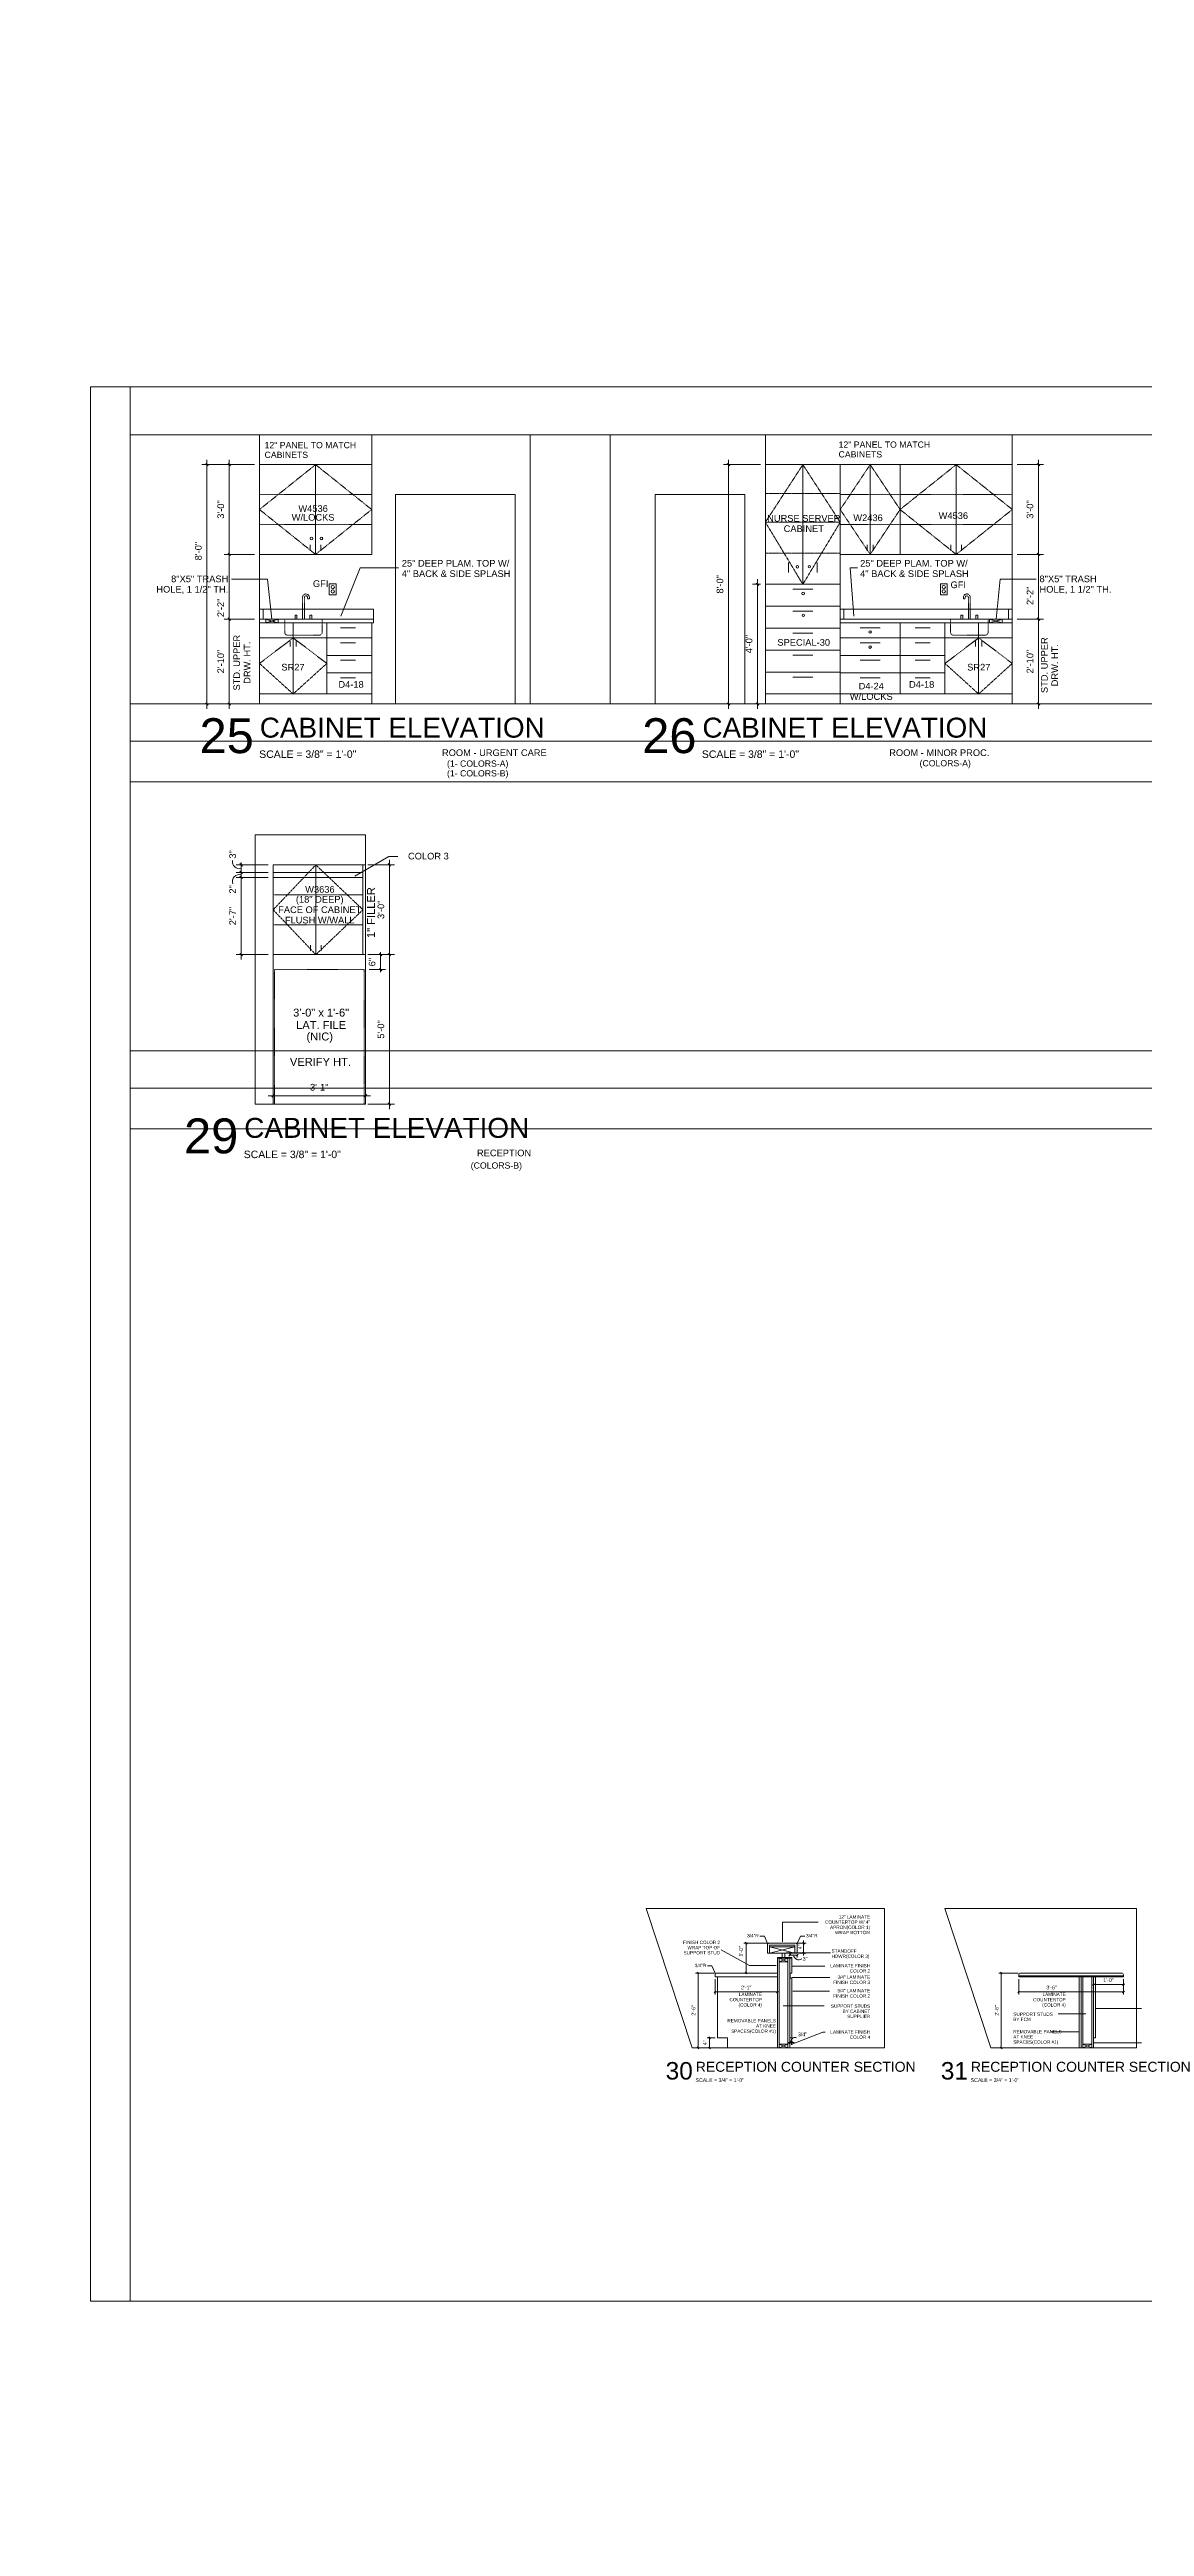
# Model space of a CAD drawing. Header units: inches. Extents: x -2804 to 58974, y -36095 to 66.
# Drawn here: x 22642 to 23081, y -22575 to -21581 of the extents above; entities that cross this region are included whole.
import ezdxf

# ---------------------------------------------------------------- set-up
doc = ezdxf.new("R2010")
doc.units = ezdxf.units.IN
doc.header["$MEASUREMENT"] = 0
doc.header["$XCLIPFRAME"] = 2
for name, pattern in [('IMPORT-DASHED2', [0.1875, 0.125, -0.0625]), ('IMPORT-HIDDEN _6_', [0.1875, 0.125, -0.0625]), ('IMPORT-HIDDEN2 _3_', [0.09375, 0.0625, -0.03125])]:
    doc.linetypes.add(name, pattern=pattern)
doc.layers.get('DEFPOINTS').update_dxf_attribs({"lineweight": 9})
for name, color, linetype, lineweight in [('002-YEL', 7, 'Continuous', 9), ('003-GRE', 7, 'Continuous', 9), ('005-BLUE', 7, 'Continuous', 9), ('006-MAG', 7, 'Continuous', 9), ('007-WHI', 7, 'Continuous', 9), ('008-GRAY', 7, 'Continuous', 9), ('15xx-Jefferson-REHAB-pr5_dwg', 45, 'Continuous', 9), ('A-DIM', 7, 'Continuous', 9), ('A-FIN', 130, 'Continuous', 15), ('A-FURN', 7, 'IMPORT-HIDDEN2 _3_', 9), ('A-TEXT', 7, 'Continuous', 9), ('A-TEXT-8', 7, 'Continuous', 9), ('G-ANNO-REFR', 1, 'Continuous', 9)]:
    doc.layers.add(name, color=color, linetype=linetype, lineweight=lineweight)
doc.styles.add('Arial', font='arial.ttf', dxfattribs={"height": 2.666667})
doc.styles.add('Arial_10', font='arial.ttf', dxfattribs={"height": 4})
doc.styles.add('Arial_18', font='arial.ttf', dxfattribs={"height": 14})
doc.styles.add('Arial_19', font='arial.ttf', dxfattribs={"height": 8})
doc.styles.add('Arial_20', font='arial.ttf', dxfattribs={"height": 3})
doc.styles.add('Arial_21', font='arial.ttf', dxfattribs={"height": 2.5})
doc.styles.add('Arial_26', font='arial.ttf', dxfattribs={"height": 7})
doc.styles.add('Arial_3', font='arial.ttf', dxfattribs={"height": 1.333333})
doc.styles.add('Arial_5', font='arial.ttf', dxfattribs={"height": 3.1875})
doc.styles.add('Arial_7', font='arial.ttf', dxfattribs={"height": 1.5})
picture_1 = doc.add_image_def('image1.jpg', size_in_pixel=(1920, 1080))

# ---------------------------------------------------------------- blocks, each defined once
blk = doc.blocks.new('15xx-Jefferson-REHAB-pr5_dwg_1SINK-D-1286416-Site Locator Map')
at = {"linetype": 'IMPORT-HIDDEN2 _3_', "lineweight": 9}
for p, q in [((-7.5, 0), (-7.5, -5.36)), ((-0.37, 0), (-0.37, 8.76)), ((0.37, 0), (0.37, 8.76)), ((7.5, -5.36), (7.5, 0)), ((-6.5, -6.36), (6.5, -6.36))]:
    blk.add_line(p, q, dxfattribs=at)
at = {"lineweight": 9, "flags": 128}
for points in [[(-2.62, 0), (-2.62, 1.58), (-3.38, 1.58), (-3.38, 0)], [(2.62, 0), (2.62, 1.58), (3.38, 1.58), (3.38, 0)]]:
    blk.add_lwpolyline(points, dxfattribs=at)
at = {"linetype": 'IMPORT-HIDDEN2 _3_', "lineweight": 9, "flags": 128}
blk.add_lwpolyline([(1.62, 8.76), (1.62, 8.14), (2.37, 8.14), (2.37, 8.76)], dxfattribs=at)
at = {"linetype": 'IMPORT-HIDDEN2 _3_', "lineweight": 9}
for centre, radius, start, end in [((1, 8.76), 1.37, 90, 180), ((1, 8.76), 1.37, 360, 90), ((1, 8.76), 0.625, 90, 180), ((1, 8.76), 0.625, 360, 90), ((-6.5, -5.36), 1, 180, 270), ((6.5, -5.36), 1, 270, 0)]:
    blk.add_arc(centre, radius, start, end, dxfattribs=at)
blk = doc.blocks.new('15xx-Jefferson-REHAB-pr5_dwg_EO-0-1286414-Site Locator Map')
at = {"layer": '008-GRAY', "flags": 128}
blk.add_lwpolyline([(1.38, -2.25), (1.38, 2.25), (-1.38, 2.25), (-1.38, -2.25)], close=True, dxfattribs=at)
at = {"layer": '008-GRAY'}
for centre in [(0, 0.88), (0, -0.88)]:
    blk.add_circle(centre, 0.66, dxfattribs=at)
blk = doc.blocks.new('15xx-Jefferson-REHAB-pr5_dwg_EO-46-1286415-Site Locator Map')
blk.add_blockref('15xx-Jefferson-REHAB-pr5_dwg_EO-0-1286414-Site Locator Map', (0, 46))
blk = doc.blocks.new('15xx-Jefferson-REHAB-pr5_dwg__ARCHTICK-1286411-Site Locator Map')
at = {"layer": 'A-DIM'}
blk.add_line((-0.5, -0.5), (0.5, 0.5), dxfattribs=at)
blk = doc.blocks.new('15xx-Jefferson-REHAB-pr5_dwg_1SINK-D-1286418-Site Locator Map')
at = {"linetype": 'IMPORT-HIDDEN2 _3_', "lineweight": 9}
for p, q in [((-7.5, 0), (-7.5, -5.36)), ((-0.37, 0), (-0.37, 8.76)), ((0.37, 0), (0.37, 8.76)), ((7.5, -5.36), (7.5, 0)), ((-6.5, -6.36), (6.5, -6.36))]:
    blk.add_line(p, q, dxfattribs=at)
at = {"lineweight": 9, "flags": 128}
for points in [[(-2.62, 0), (-2.62, 1.58), (-3.38, 1.58), (-3.38, 0)], [(2.62, 0), (2.62, 1.58), (3.38, 1.58), (3.38, 0)]]:
    blk.add_lwpolyline(points, dxfattribs=at)
at = {"linetype": 'IMPORT-HIDDEN2 _3_', "lineweight": 9, "flags": 128}
blk.add_lwpolyline([(1.62, 8.76), (1.62, 8.14), (2.37, 8.14), (2.37, 8.76)], dxfattribs=at)
at = {"linetype": 'IMPORT-HIDDEN2 _3_', "lineweight": 9}
for centre, radius, start, end in [((1, 8.76), 1.37, 90, 180), ((1, 8.76), 1.37, 360, 90), ((1, 8.76), 0.625, 90, 180), ((1, 8.76), 0.625, 360, 90), ((-6.5, -5.36), 1, 180, 270), ((6.5, -5.36), 1, 270, 0)]:
    blk.add_arc(centre, radius, start, end, dxfattribs=at)
blk = doc.blocks.new('15xx-Jefferson-REHAB-pr5_dwg_FCM-TIC-1286384-Site Locator Map')
at = {"layer": 'A-DIM'}
for p, q in [((0.5, 0), (-1.4, 0)), ((-0.7, -0.7), (0.7, 0.7))]:
    blk.add_line(p, q, dxfattribs=at)
blk = doc.blocks.new('15xx-Jefferson-REHAB-pr5_dwg-1211969-Site Locator Map')
at = {"lineweight": 9}
for p, q in [((12520.31, 11211.28), (12520.31, 11175.28)), ((12283.77, 11179.09), (12283.77, 11176.77)), ((12288.03, 11179.09), (12288.03, 11176.77)), ((12507.09, 11179.09), (12507.09, 11176.77)), ((12509.53, 11179.09), (12509.53, 11176.77)), ((12540.68, 11179.09), (12540.68, 11176.77)), ((12544.94, 11179.09), (12544.94, 11176.77)), ((12496.31, 11163.28), (12466.31, 11163.28)), ((12485.31, 11161.28), (12477.31, 11161.28)), ((12496.31, 11154.48), (12466.31, 11154.48)), ((12485.31, 11152.48), (12477.31, 11152.48)), ((12272.9, 11147.78), (12270.4, 11147.78)), ((12275.68, 11140.65), (12275.68, 11138.33)), ((12278.12, 11140.65), (12278.12, 11138.33)), ((12284.9, 11147.78), (12280.9, 11147.78)), ((12295.87, 11145.78), (12301.87, 11145.78)), ((12295.87, 11139.78), (12301.87, 11139.78)), ((12496.31, 11145.68), (12466.31, 11145.68)), ((12485.31, 11143.68), (12477.31, 11143.68)), ((12512.31, 11145.78), (12504.31, 11145.78)), ((12512.31, 11139.78), (12504.31, 11139.78)), ((12520.31, 11147.78), (12520.31, 11119.28)), ((12532.31, 11145.78), (12526.31, 11145.78)), ((12532.31, 11139.78), (12526.31, 11139.78)), ((12550.59, 11140.65), (12550.59, 11138.33)), ((12553.03, 11140.65), (12553.03, 11138.33)), ((12290.4, 11134.78), (12308.4, 11134.78)), ((12295.87, 11132.78), (12301.87, 11132.78)), ((12496.31, 11136.88), (12466.31, 11136.88)), ((12485.31, 11134.88), (12477.31, 11134.88)), ((12512.31, 11132.78), (12504.31, 11132.78)), ((12532.31, 11132.78), (12526.31, 11132.78)), ((12290.4, 11127.78), (12308.4, 11127.78)), ((12295.87, 11125.78), (12301.87, 11125.78)), ((12496.31, 11128.08), (12466.31, 11128.08)), ((12485.31, 11126.08), (12477.31, 11126.08)), ((12512.31, 11125.78), (12504.31, 11125.78)), ((12532.31, 11125.78), (12526.31, 11125.78)), ((12304.9, 11014.71), (12304.9, 11050.71)), ((12304.9, 11047.71), (12268.89, 11047.71)), ((12304.9, 11045.71), (12268.89, 11045.71)), ((12305.9, 11014.71), (12268.89, 11014.71)), ((12283.86, 11018.53), (12283.86, 11016.21)), ((12288.12, 11018.53), (12288.12, 11016.21)), ((12567.9, 10605.02), (12609.9, 10605.02)), ((12597.9, 10580.14), (12597.9, 10604.64))]:
    blk.add_line(p, q, dxfattribs=at)
at = {"linetype": 'IMPORT-HIDDEN2 _3_', "lineweight": 9}
for p, q in [((12308.4, 11199.28), (12263.4, 11199.28)), ((12565.31, 11199.28), (12496.31, 11199.28)), ((12308.4, 11187.28), (12263.4, 11187.28)), ((12565.31, 11187.28), (12496.31, 11187.28)), ((12268.89, 11038.71), (12304.9, 11038.71)), ((12268.89, 11026.71), (12304.9, 11026.71))]:
    blk.add_line(p, q, dxfattribs=at)
at = {"lineweight": 9, "flags": 128}
for points in [[(12308.4, 11223.28), (12308.4, 11175.28), (12285.9, 11175.28), (12285.9, 11211.28), (12308.4, 11211.28)], [(12263.4, 11175.28), (12285.9, 11175.28), (12285.9, 11211.28), (12263.4, 11211.28)], [(12496.31, 11211.28), (12496.31, 11175.28), (12508.31, 11175.28), (12508.31, 11211.28), (12496.31, 11211.28), (12496.31, 11175.28)], [(12565.31, 11175.28), (12542.81, 11175.28), (12542.81, 11211.28), (12565.31, 11211.28)], [(12263.4, 11147.78), (12276.9, 11147.78), (12290.4, 11147.78), (12290.4, 11119.28), (12290.4, 11147.78), (12308.4, 11147.78), (12308.4, 11119.28)], [(12308.4, 11141.78), (12290.4, 11141.78), (12276.9, 11141.78), (12263.4, 11141.78)], [(12496.31, 11119.28), (12496.31, 11147.78), (12496.31, 11119.28), (12565.31, 11119.28)], [(12565.31, 11141.78), (12551.81, 11141.78), (12538.31, 11141.78), (12520.31, 11141.78), (12496.31, 11141.78)], [(12538.31, 11119.28), (12538.31, 11147.78), (12538.31, 11119.28)], [(12538.31, 11134.78), (12520.31, 11134.78), (12496.31, 11134.78)], [(12538.31, 11127.78), (12520.31, 11127.78), (12496.31, 11127.78)], [(12263.4, 11119.28), (12276.9, 11119.28), (12290.4, 11119.28), (12308.4, 11119.28)], [(12263.4, 11115.28), (12290.4, 11115.28), (12308.4, 11115.28)], [(12592.9, 10604.64), (12592.9, 10582.14), (12592.9, 10576.14)]]:
    blk.add_lwpolyline(points, dxfattribs=at)
at = {"linetype": 'IMPORT-HIDDEN _6_', "lineweight": 9, "flags": 128}
for points in [[(12285.9, 11175.28), (12308.4, 11193.28), (12285.9, 11211.28), (12263.4, 11193.28)], [(12508.31, 11175.28), (12496.31, 11193.28), (12508.31, 11211.28), (12520.31, 11193.28)], [(12542.81, 11175.28), (12565.31, 11193.28), (12542.81, 11211.28), (12520.31, 11193.28)], [(12263.4, 11131.53), (12276.9, 11119.28), (12290.4, 11131.53), (12276.9, 11141.78)], [(12565.31, 11131.53), (12551.81, 11119.28), (12538.31, 11131.53), (12551.81, 11141.78)], [(12285.99, 11014.71), (12268.89, 11032.71), (12285.99, 11050.71), (12304.9, 11032.71)]]:
    blk.add_lwpolyline(points, close=True, dxfattribs=at)
at = {"lineweight": 9, "flags": 128}
for points in [[(12542.81, 11175.28), (12520.31, 11175.28), (12508.31, 11175.28), (12508.31, 11211.28), (12520.31, 11211.28), (12542.81, 11211.28)], [(12276.9, 11119.28), (12276.9, 11147.78)], [(12551.81, 11119.28), (12551.81, 11147.78)], [(12285.99, 11050.71), (12285.99, 11014.71)], [(12474.15, 10614.14), (12473.06, 10614.14), (12473.06, 10612.33), (12474.15, 10612.33)]]:
    blk.add_lwpolyline(points, close=True, dxfattribs=at)
at = {"lineweight": 9}
for centre, start, end in [((12284.25, 11181.65), 0, 180), ((12284.25, 11181.65), 180, 0), ((12288.25, 11181.65), 0, 180), ((12288.25, 11181.65), 180, 0), ((12479.13, 11170.3), 0, 180), ((12479.13, 11170.3), 180, 0), ((12483.93, 11170.34), 0, 180), ((12483.93, 11170.34), 180, 0), ((12481.43, 11159.59), 0, 180), ((12481.43, 11159.59), 180, 0), ((12481.5, 11150.85), 0, 180), ((12481.5, 11150.85), 180, 0), ((12508.29, 11144.17), 0, 180), ((12508.29, 11144.17), 180, 0), ((12508.29, 11138.09), 0, 180), ((12508.29, 11138.09), 180, 0)]:
    blk.add_arc(centre, 0.5, start, end, dxfattribs=at)
at = {"layer": '002-YEL'}
for p, q in [((12467.85, 10618.14), (12478.35, 10618.14)), ((12471.1, 10604.64), (12471.1, 10576.14)), ((12476.1, 10612.14), (12476.85, 10612.14)), ((12568.65, 10606.14), (12609.15, 10606.14))]:
    blk.add_line(p, q, dxfattribs=at)
at = {"layer": '002-YEL', "flags": 128}
for points in [[(12467.1, 10617.39), (12467.1, 10614.14), (12467.96, 10614.14)], [(12478.1, 10616.64), (12478.1, 10614.14), (12467.96, 10614.14), (12467.96, 10617.39), (12478.1, 10617.39), (12478.1, 10614.14), (12479.1, 10614.14), (12479.1, 10617.39)], [(12446.1, 10605.39), (12446.1, 10604.64), (12447.1, 10604.64), (12447.1, 10580.14), (12451.1, 10580.14), (12451.1, 10576.14), (12476.1, 10576.14), (12476.1, 10580.14), (12476.85, 10580.14), (12476.85, 10582.14), (12476.85, 10604.14), (12476.1, 10604.14)], [(12446.85, 10606.14), (12471.1, 10606.14), (12471.1, 10612.33), (12476.85, 10612.33), (12476.85, 10606.14), (12476.1, 10606.14), (12476.85, 10606.14)], [(12567.9, 10605.39), (12567.9, 10604.64), (12568.9, 10604.64), (12609.9, 10604.64), (12609.9, 10605.39)], [(12598.65, 10604.64), (12598.65, 10582.14), (12598.65, 10580.14), (12597.9, 10580.14), (12597.9, 10576.14), (12572.9, 10576.14)], [(12592.9, 10604.64), (12592.9, 10576.14), (12592.15, 10576.14), (12592.15, 10604.64)]]:
    blk.add_lwpolyline(points, dxfattribs=at)
at = {"layer": '002-YEL'}
for centre, start, end in [((12467.85, 10617.39), 90, 180), ((12478.35, 10617.39), 0, 90), ((12446.85, 10605.39), 90, 180), ((12568.65, 10605.39), 90, 180), ((12609.15, 10605.39), 0, 90)]:
    blk.add_arc(centre, 0.75, start, end, dxfattribs=at)
at = {"layer": '003-GRE', "flags": 128}
for points in [[(12317.9, 11115.28), (12317.9, 11199.28), (12365.9, 11199.28), (12365.9, 11115.28), (12371.9, 11115.28), (12371.9, 11223.28), (12263.4, 11223.28), (12263.4, 11115.28), (12365.9, 11115.28)], [(12458.06, 11115.28), (12458.06, 11199.28), (12422.06, 11199.28), (12422.06, 11115.28)], [(12305.9, 11050.71), (12268.89, 11050.71), (12268.89, 10954.71)]]:
    blk.add_lwpolyline(points, dxfattribs=at)
for points in [[(12404.06, 11115.28), (12404.06, 11223.28), (12565.31, 11223.28), (12565.31, 11115.28), (12458.06, 11115.28)], [(12261.72, 10954.71), (12261.72, 11062.71), (12305.9, 11062.71), (12305.9, 10954.71)], [(12436.99, 10576.14), (12418.48, 10632.08), (12514.01, 10632.08), (12514.01, 10576.14)], [(12556.77, 10576.14), (12538.26, 10632.08), (12615.18, 10632.08), (12615.18, 10576.14)]]:
    blk.add_lwpolyline(points, close=True, dxfattribs=at)
at = {"layer": '005-BLUE'}
for p, q in [((12478.1, 10616.64), (12467.96, 10616.64)), ((12471.1, 10604.64), (12471.1, 10606.14)), ((12471.85, 10612.14), (12471.85, 10576.14)), ((12471.85, 10610.64), (12475.35, 10610.64)), ((12475.35, 10612.14), (12475.35, 10576.14)), ((12593.65, 10604.64), (12593.65, 10576.14)), ((12597.15, 10604.64), (12597.15, 10576.14)), ((12475.35, 10577.64), (12471.85, 10577.64)), ((12597.15, 10577.64), (12593.65, 10577.64))]:
    blk.add_line(p, q, dxfattribs=at)
at = {"layer": '005-BLUE', "flags": 128}
blk.add_lwpolyline([(12471.1, 10612.14), (12476.1, 10612.14), (12476.1, 10580.14)], dxfattribs=at)
at = {"layer": '006-MAG', "flags": 128}
for points in [[(12263.4, 11147.78), (12264.15, 11147.78), (12308.4, 11147.78), (12309.15, 11147.78), (12309.15, 11149.28), (12263.4, 11149.28)], [(12565.31, 11147.78), (12496.31, 11147.78), (12496.31, 11149.28), (12565.31, 11149.28)]]:
    blk.add_lwpolyline(points, dxfattribs=at)
at = {"layer": '007-WHI'}
for p, q in [((12466.31, 11115.28), (12466.31, 11223.28)), ((12481.31, 11163.28), (12481.31, 11211.28)), ((12475.51, 11172.06), (12475.51, 11168.06)), ((12487.12, 11172.06), (12487.12, 11168.06)), ((12264.9, 11149.28), (12264.9, 11153.28)), ((12497.81, 11153.28), (12497.81, 11149.28)), ((12563.81, 11153.28), (12563.81, 11149.28)), ((12265.9, 11149.28), (12265.9, 11147.78)), ((12270.9, 11149.28), (12270.9, 11147.78)), ((12556.21, 11149.28), (12556.21, 11147.78)), ((12561.21, 11149.28), (12561.21, 11147.78)), ((12308.4, 11119.28), (12308.4, 11115.28)), ((12496.31, 11119.28), (12466.31, 11119.28))]:
    blk.add_line(p, q, dxfattribs=at)
at = {"layer": '007-WHI', "linetype": 'IMPORT-DASHED2'}
for p, q in [((12496.31, 11199.73), (12466.31, 11199.73)), ((12496.31, 11175.73), (12466.31, 11175.73))]:
    blk.add_line(p, q, dxfattribs=at)
at = {"layer": '007-WHI', "linetype": 'IMPORT-HIDDEN2 _3_'}
for p, q in [((12270.9, 11147.78), (12265.9, 11149.28)), ((12270.9, 11149.28), (12265.9, 11147.78)), ((12556.21, 11147.78), (12561.21, 11149.28)), ((12556.21, 11149.28), (12561.21, 11147.78))]:
    blk.add_line(p, q, dxfattribs=at)
at = {"layer": '007-WHI', "linetype": 'IMPORT-DASHED2', "flags": 128}
blk.add_lwpolyline([(12466.31, 11188.19), (12481.31, 11211.28), (12496.31, 11188.19)], dxfattribs=at)
at = {"layer": '007-WHI', "flags": 128}
for points in [[(12496.31, 11115.28), (12496.31, 11211.28), (12466.31, 11211.28)], [(12263.4, 11153.28), (12309.15, 11153.28), (12309.15, 11149.28)], [(12496.31, 11149.28), (12496.31, 11153.28), (12565.31, 11153.28)]]:
    blk.add_lwpolyline(points, dxfattribs=at)
at = {"layer": '007-WHI', "linetype": 'IMPORT-DASHED2', "flags": 128}
blk.add_lwpolyline([(12481.31, 11163.28), (12496.31, 11188.19), (12466.31, 11188.19)], close=True, dxfattribs=at)
at = {"layer": 'A-DIM'}
for p, q in [((12242.32, 11113.28), (12242.32, 11213.28)), ((12251.29, 11173.28), (12251.29, 11213.28)), ((12464.31, 11211.28), (12449.49, 11211.28)), ((12451.49, 11213.28), (12451.49, 11113.28)), ((12567.31, 11211.28), (12577.83, 11211.28)), ((12575.83, 11173.28), (12575.83, 11213.28)), ((12251.29, 11147.28), (12251.29, 11177.28)), ((12575.83, 11147.28), (12575.83, 11177.28)), ((12464.31, 11163.28), (12461.16, 11163.28)), ((12463.16, 11113.28), (12463.16, 11165.28)), ((12251.29, 11151.28), (12251.29, 11113.28)), ((12575.83, 11113.28), (12575.83, 11151.28)), ((12455.9, 11115.28), (12449.49, 11115.28)), ((12464.31, 11115.28), (12461.16, 11115.28)), ((12567.31, 11115.28), (12577.83, 11115.28)), ((12266.89, 11050.71), (12254.07, 11050.71)), ((12306.9, 11050.71), (12317.51, 11050.71)), ((12315.51, 11012.71), (12315.51, 11052.71)), ((12256.07, 11047.71), (12256.07, 11012.71)), ((12266.89, 11014.71), (12254.07, 11014.71)), ((12306.9, 11014.71), (12313.99, 11014.71)), ((12315.51, 11016.71), (12315.51, 10952.71)), ((12307.39, 11008.71), (12313.99, 11008.71)), ((12266.89, 10958.09), (12307.9, 10958.09)), ((12268.89, 10956.71), (12268.89, 10960.09)), ((12305.9, 10956.71), (12305.9, 10960.09)), ((12306.9, 10954.71), (12317.51, 10954.71)), ((12466.85, 10618.14), (12457.59, 10618.14)), ((12458.59, 10617.64), (12458.59, 10606.64)), ((12476.1, 10613.14), (12476.1, 10614.31)), ((12478.6, 10613.31), (12476.6, 10613.31)), ((12479.1, 10613.14), (12479.1, 10612.31)), ((12479.35, 10618.14), (12482.6, 10618.14)), ((12479.6, 10614.14), (12482.6, 10614.14)), ((12481.6, 10618.64), (12481.6, 10619.14)), ((12481.6, 10614.14), (12481.6, 10618.14)), ((12481.6, 10613.64), (12481.6, 10613.14)), ((12445.85, 10606.14), (12438.27, 10606.14)), ((12439.27, 10605.64), (12439.27, 10576.64)), ((12446.1, 10603.64), (12446.1, 10597.54)), ((12470.1, 10606.14), (12457.59, 10606.14)), ((12471.1, 10603.64), (12471.1, 10597.54)), ((12567.65, 10606.14), (12559.9, 10606.14)), ((12560.9, 10605.64), (12560.9, 10576.64)), ((12567.9, 10603.64), (12567.9, 10597.54)), ((12597.9, 10603.64), (12597.9, 10600.51)), ((12446.6, 10598.54), (12470.6, 10598.54)), ((12568.4, 10598.54), (12609.4, 10598.54)), ((12598.4, 10601.51), (12609.4, 10601.51)), ((12450.1, 10576.14), (12438.27, 10576.14)), ((12446.1, 10580.14), (12442.9, 10580.14)), ((12446.1, 10576.14), (12442.9, 10576.14)), ((12443.9, 10579.64), (12443.9, 10576.64)), ((12475.6, 10578.28), (12475.1, 10578.28)), ((12476.1, 10579.14), (12476.1, 10577.28)), ((12476.1, 10578.28), (12476.85, 10578.28)), ((12476.85, 10579.14), (12476.85, 10577.28)), ((12477.35, 10578.28), (12477.85, 10578.28)), ((12567.65, 10576.14), (12559.9, 10576.14))]:
    blk.add_line(p, q, dxfattribs=at)
at = {"layer": 'A-DIM', "flags": 128}
for points in [[(12240.32, 11211.28), (12261.4, 11211.28), (12249.29, 11211.28)], [(12261.4, 11149.28), (12249.29, 11149.28), (12256.63, 11149.28)], [(12240.32, 11115.28), (12261.4, 11115.28), (12249.29, 11115.28)], [(12256.07, 11051.71), (12256.07, 11050.71), (12256.07, 11047.71), (12256.07, 11045.71), (12256.07, 11044.71)], [(12256.07, 11048.71), (12256.07, 11047.71), (12256.07, 11046.71)], [(12311.99, 11007.71), (12311.99, 11008.71), (12311.99, 11014.71), (12311.99, 11015.71)], [(12609.9, 10600.51), (12609.9, 10603.64), (12609.9, 10597.54)]]:
    blk.add_lwpolyline(points, dxfattribs=at)
for points in [[(12249.29, 11175.28), (12261.4, 11175.28)], [(12577.83, 11175.28), (12567.31, 11175.28)], [(12577.83, 11149.28), (12567.31, 11149.28)], [(12254.07, 11047.71), (12266.89, 11047.71)], [(12254.07, 11045.71), (12266.89, 11045.71)], [(12317.51, 11014.71), (12306.9, 11014.71)]]:
    blk.add_lwpolyline(points, close=True, dxfattribs=at)
at = {"layer": 'A-DIM'}
for centre, radius, start, end in [((12255.39, 11051.97), 2.84, 170.53198, 283.84116), ((12255.32, 11044.01), 2.81, 74.55758, 198.06365), ((12479.74, 10613.58), 2.14, 187.0658, 303.15814), ((12478.27, 10578.47), 1.8, 74.05671, 186.09015)]:
    blk.add_arc(centre, radius, start, end, dxfattribs=at)
at = {"layer": 'A-FIN'}
for p, q in [((12478.1, 10616.64), (12467.96, 10614.14)), ((12478.1, 10614.14), (12467.96, 10616.64)), ((12447.1, 10604.64), (12471.1, 10604.64)), ((12475.35, 10612.14), (12471.85, 10610.64)), ((12471.85, 10612.14), (12475.35, 10610.64)), ((12476.29, 10604.14), (12476.29, 10606.14)), ((12451.1, 10580.14), (12447.1, 10580.14)), ((12471.85, 10576.14), (12475.35, 10577.64)), ((12475.35, 10576.14), (12471.85, 10577.64)), ((12593.65, 10576.14), (12597.15, 10577.64)), ((12597.15, 10576.14), (12593.65, 10577.64))]:
    blk.add_line(p, q, dxfattribs=at)
at = {"layer": 'A-FURN', "flags": 128}
blk.add_lwpolyline([(12269.39, 10954.71), (12269.39, 11008.71), (12305.39, 11008.71), (12305.39, 10954.71)], dxfattribs=at)
at = {"layer": 'A-TEXT', "flags": 128}
for points in [[(12296.06, 11150.47), (12303.81, 11169.95), (12319.12, 11169.95)], [(12501.82, 11150.54), (12500.34, 11169.95), (12503.28, 11169.95)], [(12268.3, 11149.27), (12266.68, 11165.33), (12252.17, 11165.33)], [(12558.81, 11149.27), (12560.43, 11165.33), (12574.95, 11165.33)], [(12301.7, 11046.22), (12315.28, 11054.12), (12318.85, 11054.12)], [(12473.1, 10618.64), (12473.1, 10626.57), (12487.43, 10626.57)], [(12470.6, 10609.23), (12459.87, 10609.23), (12448.51, 10615.41)], [(12467.15, 10618.01), (12465.87, 10621), (12464.04, 10621)], [(12474.65, 10614.28), (12492.24, 10614.28), (12492.41, 10614.29)], [(12479.05, 10618.01), (12480.34, 10621), (12482.17, 10621)], [(12446.14, 10606.07), (12444.86, 10609.06), (12443.03, 10609.06)], [(12476.85, 10608.96), (12490.07, 10608.96), (12487.76, 10608.96)], [(12476.85, 10604.38), (12491.99, 10604.38), (12492.16, 10604.38)], [(12473.46, 10593), (12488.45, 10593), (12489.91, 10593)], [(12477.35, 10598.93), (12491.88, 10598.93), (12492.04, 10598.93)], [(12594.76, 10589.74), (12583.76, 10589.74), (12584.12, 10589.74)], [(12598.72, 10591.89), (12613.15, 10591.89), (12617.07, 10591.89)], [(12476.57, 10577.54), (12489.27, 10582.37), (12490.27, 10582.37)], [(12591.86, 10582.53), (12580.95, 10582.53), (12580.78, 10582.53)], [(12598.16, 10578.17), (12613.15, 10578.17), (12617.07, 10578.17)]]:
    blk.add_lwpolyline(points, dxfattribs=at)
at = {"layer": 'DEFPOINTS'}
for p, q in [((12211.6, 11242.5), (12211.6, 10474.5)), ((12211.6, 11223.28), (13187.26, 11223.28)), ((12211.6, 10480.47), (12211.6, 11194.41)), ((12211.6, 11115.28), (13187.26, 11115.28)), ((12211.6, 11100.4), (13187.26, 11100.4)), ((12211.6, 11084.07), (13187.26, 11084.07)), ((12211.6, 10976.07), (13187.26, 10976.07)), ((12211.6, 10961.2), (13187.26, 10961.2)), ((12211.6, 10944.86), (13187.26, 10944.86))]:
    blk.add_line(p, q, dxfattribs=at)
at = {"layer": 'DEFPOINTS', "flags": 128}
blk.add_lwpolyline([(12195.6, 11242.5), (12195.6, 10474.5), (13347.6, 10474.5), (13347.6, 11242.5)], close=True, dxfattribs=at)
for p, rotation in [((12242.32, 11211.28), 89.99999999999999), ((12251.29, 11211.28), 89.99999999999999), ((12451.49, 11211.28), 89.99999999999999), ((12575.83, 11211.28), 89.99999999999999), ((12251.29, 11175.28), 89.99999999999999), ((12251.29, 11175.28), 270), ((12575.83, 11175.28), 270), ((12575.83, 11175.28), 89.99999999999999), ((12463.16, 11163.28), 89.99999999999999), ((12251.29, 11149.28), 89.99999999999999), ((12251.29, 11149.28), 270), ((12575.83, 11149.28), 89.99999999999999), ((12575.83, 11149.28), 270), ((12242.32, 11115.28), 270), ((12251.29, 11115.28), 270), ((12451.49, 11115.28), 270), ((12463.16, 11115.28), 270), ((12575.83, 11115.28), 270), ((12256.07, 11050.71), 270), ((12315.51, 11050.71), 89.99999999999999), ((12256.07, 11047.71), 89.99999999999999), ((12256.07, 11047.71), 270), ((12256.07, 11045.71), 89.99999999999999), ((12256.07, 11045.71), 89.99999999999999), ((12256.07, 11014.71), 270), ((12311.99, 11014.71), 270), ((12315.51, 11014.71), 89.99999999999999), ((12315.51, 11014.71), 270), ((12311.99, 11008.71), 89.99999999999999), ((12268.89, 10958.09), 180), ((12315.51, 10954.71), 270)]:
    blk.add_blockref('15xx-Jefferson-REHAB-pr5_dwg__ARCHTICK-1286411-Site Locator Map', p, dxfattribs=dict(rotation=rotation))
for name, p in [('15xx-Jefferson-REHAB-pr5_dwg_1SINK-D-1286416-Site Locator Map', (12281.03, 11149.28)), ('15xx-Jefferson-REHAB-pr5_dwg__ARCHTICK-1286411-Site Locator Map', (12305.9, 10958.09))]:
    blk.add_blockref(name, p)
at = {"extrusion": (0, 0, -1), "zscale": -1}
for name, p in [('15xx-Jefferson-REHAB-pr5_dwg_EO-46-1286415-Site Locator Map', (-12292.78, 11115.28)), ('15xx-Jefferson-REHAB-pr5_dwg_EO-46-1286415-Site Locator Map', (-12537.84, 11115.28)), ('15xx-Jefferson-REHAB-pr5_dwg_1SINK-D-1286418-Site Locator Map', (-12548.08, 11149.28))]:
    blk.add_blockref(name, p, dxfattribs=at)
at = {"xscale": 0.5, "yscale": 0.5, "zscale": 0.5}
for p, rotation in [((12458.59, 10618.14), 89.99999999999999), ((12476.1, 10613.31), 180), ((12481.6, 10618.14), 270), ((12481.6, 10614.14), 89.99999999999999), ((12439.27, 10606.14), 89.99999999999999), ((12458.59, 10606.14), 270), ((12560.9, 10606.14), 89.99999999999999), ((12446.1, 10598.54), 180), ((12567.9, 10598.54), 180), ((12597.9, 10601.51), 180), ((12439.27, 10576.14), 270), ((12443.9, 10580.14), 89.99999999999999), ((12443.9, 10576.14), 270), ((12476.85, 10578.28), 180), ((12560.9, 10576.14), 270)]:
    blk.add_blockref('15xx-Jefferson-REHAB-pr5_dwg_FCM-TIC-1286384-Site Locator Map', p, dxfattribs=dict(at, rotation=rotation))
for p in [(12479.1, 10613.31), (12471.1, 10598.54), (12609.9, 10601.51), (12609.9, 10598.54), (12476.1, 10578.28)]:
    blk.add_blockref('15xx-Jefferson-REHAB-pr5_dwg_FCM-TIC-1286384-Site Locator Map', p, dxfattribs=at)
at = {"layer": 'A-DIM', "attachment_point": 2, "rotation": 90, "line_spacing_factor": 0.938532}
for s, insert, char_height, width, style in [('3\'-0"', (12246.52, 11193.28), 2.667, 8.8171, 'Arial'), ('3\'-0"', (12571.06, 11193.28), 2.667, 8.8171, 'Arial'), ('8\'-0"', (12237.55, 11176.61), 2.667, 8.8171, 'Arial'), ('8\'-0"', (12446.72, 11163.28), 2.667, 8.8171, 'Arial'), ('2\'-2"', (12571.06, 11158.7), 2.667, 8.8171, 'Arial'), ('2\'-2"', (12246.52, 11153.83), 2.667, 8.8171, 'Arial'), ('4\'-0"', (12458.39, 11139.28), 2.667, 8.8171, 'Arial'), ('2\'-10"', (12246.52, 11132.28), 2.667, 11.2898, 'Arial'), ('2\'-10"', (12571.06, 11132.28), 2.667, 11.2898, 'Arial'), ('3"', (12251.3, 11054.92), 2.667, 4.0344, 'Arial'), ('2"', (12251.3, 11040.91), 2.667, 4.0344, 'Arial'), ('2\'-7"', (12251.3, 11030.21), 2.667, 8.8171, 'Arial'), ('3\'-0"', (12310.74, 11032.71), 2.667, 8.8171, 'Arial'), ('6"', (12307.22, 11011.71), 2.667, 4.0344, 'Arial'), ('5\'-0"', (12310.74, 10984.71), 2.667, 8.8171, 'Arial'), ('1\'-0"', (12455.73, 10614.83), 1.5, 4.9596, 'Arial_7'), ('4"', (12479.45, 10616.64), 1.5, 2.2693, 'Arial_7'), ('2\'-6"', (12436.71, 10591.14), 1.5, 4.9596, 'Arial_7'), ('2\'-6"', (12558.35, 10591.14), 1.5, 4.9596, 'Arial_7'), ('4"', (12441.34, 10578.14), 1.5, 2.2693, 'Arial_7')]:
    blk.add_mtext(s, dxfattribs=dict(at, insert=insert, char_height=char_height, width=width, style=style))
at = {"layer": 'A-DIM', "attachment_point": 2, "line_spacing_factor": 0.938532}
for s, insert, char_height, width, style in [('3\'-1"', (12287.39, 10962.86), 2.667, 8.8171, 'Arial'), ('3"', (12482.23, 10612.61), 1.5, 2.2693, 'Arial_7'), ('1\'-0"', (12603.9, 10604.07), 1.5, 4.9596, 'Arial_7'), ('2\'-1"', (12458.6, 10601.09), 1.5, 4.9596, 'Arial_7'), ('3\'-6"', (12581.06, 10601.09), 1.5, 4.9596, 'Arial_7'), ('3/4"', (12481.16, 10582.3), 1.5, 4.3557, 'Arial_7')]:
    blk.add_mtext(s, dxfattribs=dict(at, insert=insert, char_height=char_height, width=width, style=style))
at = {"layer": 'A-TEXT', "line_spacing_factor": 0.938532}
for s, insert, char_height, width, attachment_point, style in [('12" PANEL TO MATCH\\PCABINETS', (12265.44, 11220.38), 2.5, 42.8244, 1, 'Arial_21'), ('12" PANEL TO MATCH\\PCABINETS', (12495.64, 11220.58), 2.5, 42.8244, 1, 'Arial_21'), ('W/LOCKS', (12284.91, 11191.47), 2.667, 20.4323, 2, 'Arial'), ('W4536', (12284.91, 11195.02), 2.667, 14.0553, 2, 'Arial'), ('NURSE SERVER\\PCABINET', (12481.69, 11191.09), 2.6667, 34.878, 2, 'Arial'), ('W2436', (12507.46, 11191.29), 2.667, 14.0553, 2, 'Arial'), ('W4536', (12541.67, 11192.16), 2.667, 14.0553, 2, 'Arial'), ('25" DEEP PLAM. TOP W/\\P4" BACK & SIDE SPLASH', (12320.47, 11173.05), 2.6667, 51.8616, 1, 'Arial'), ('25" DEEP PLAM. TOP W/\\P4" BACK & SIDE SPLASH', (12504.29, 11173.05), 2.6667, 51.8616, 1, 'Arial'), ('8"X5" TRASH\\PHOLE, 1 1/2" TH.', (12250.89, 11166.79), 2.6667, 34.2924, 3, 'Arial'), ('GFI', (12287.93, 11164.87), 2.667, 7.3856, 2, 'Arial'), ('GFI', (12543.64, 11164.41), 2.667, 7.3856, 2, 'Arial'), ('8"X5" TRASH\\PHOLE, 1 1/2" TH.', (12576.23, 11166.79), 2.6667, 34.2924, 1, 'Arial'), ('SPECIAL-30', (12481.66, 11141.3), 2.667, 25.1499, 2, 'Arial'), ('SR27', (12276.83, 11131.37), 2.667, 11.0946, 2, 'Arial'), ('SR27', (12551.88, 11131.37), 2.667, 11.0946, 2, 'Arial'), ('D4-18', (12300.13, 11124.44), 2.667, 12.0707, 2, 'Arial'), ('D4-24\\PW/LOCKS', (12508.75, 11123.75), 2.667, 20.4323, 2, 'Arial'), ('D4-18', (12528.97, 11124.44), 2.667, 12.0707, 2, 'Arial'), ('25', (12250.25, 11109.55), 14, 25.9606, 2, 'Arial_18'), ('CABINET ELEVATION', (12263.53, 11109.77), 8, 135.9658, 1, 'Arial_19'), ('26', (12427.77, 11109.55), 14, 25.9606, 2, 'Arial_18'), ('CABINET ELEVATION', (12441.05, 11109.77), 8, 135.9658, 1, 'Arial_19'), ('SCALE = 3/8" = 1\'-0"', (12263.3, 11096.63), 3, 46.3387, 1, 'Arial_20'), ('ROOM - URGENT CARE', (12378.6, 11097.05), 2.6667, 49.9094, 3, 'Arial'), ('(1- COLORS-A)\\P(1- COLORS-B)', (12338.6, 11092.61), 2.5, 29.2817, 1, 'Arial_21'), ('SCALE = 3/8" = 1\'-0"', (12440.83, 11096.63), 3, 46.3387, 1, 'Arial_20'), ('ROOM - MINOR PROC.', (12556.12, 11097.05), 2.6667, 47.697, 3, 'Arial'), ('(COLORS-A)', (12528.13, 11092.75), 2.5, 24.4319, 1, 'Arial_21'), ('COLOR 3', (12339.32, 11055.57), 2.667, 19.4562, 3, 'Arial'), ('W3636', (12287.63, 11042.23), 2.667, 14.0553, 2, 'Arial'), ('(18" DEEP)\\PFACE OF CABINET\\PFLUSH W/WALL', (12287.56, 11038.23), 2.6667, 39.3029, 2, 'Arial'), ('29', (12244.02, 10948.99), 14, 25.9606, 2, 'Arial_18'), ('CABINET ELEVATION', (12257.3, 10949.21), 8, 135.9658, 1, 'Arial_19'), ('SCALE = 3/8" = 1\'-0"', (12257.08, 10936.07), 3, 46.3387, 1, 'Arial_20'), ('(COLORS-B)', (12348.12, 10931.36), 2.5, 24.4319, 1, 'Arial_21'), ('RECEPTION', (12372.37, 10936.48), 2.667, 25.8332, 3, 'Arial'), ('30', (12431.74, 10570.43), 7, 12.9811, 2, 'Arial_26'), ('SCALE = 3/4" = 1\'-0"', (12438.26, 10563.96), 1.5, 23.1693, 1, 'Arial_7'), ('RECEPTION COUNTER SECTION', (12438.38, 10570.53), 4, 104.7805, 1, 'Arial_10'), ('31', (12542.08, 10570.43), 7, 12.9811, 2, 'Arial_26'), ('SCALE = 3/4" = 1\'-0"', (12548.61, 10563.96), 1.5, 23.1693, 1, 'Arial_7'), ('RECEPTION COUNTER SECTION', (12548.72, 10570.53), 4, 104.7805, 1, 'Arial_10')]:
    blk.add_mtext(s, dxfattribs=dict(at, insert=insert, char_height=char_height, width=width, attachment_point=attachment_point, style=style))
at = {"layer": 'A-TEXT', "char_height": 2.667, "width": 26.5815, "attachment_point": 2, "rotation": 90, "line_spacing_factor": 0.938532, "style": 'Arial'}
for insert in [(12252.94, 11131.84), (12576.84, 11130.84)]:
    blk.add_mtext('STD. UPPER\\PDRW. HT.', dxfattribs=dict(at, insert=insert))
at = {"layer": 'A-TEXT', "linetype": 'IMPORT-HIDDEN2 _3_', "line_spacing_factor": 0.938532, "style": 'Arial_3'}
for s, insert, char_height, width, attachment_point in [('12" LAMINATE\\PCOUNTERTOP W/ 4"\\PAPRON(COLOR 1)\\PWRAP BOTTOM', (12508.28, 10629.33), 1.3333, 21.3433, 3), ('FINISH COLOR 2\\PWRAP TOP OF\\PSUPPORT STUD', (12448.08, 10619.11), 1.3333, 17.6017, 3), ('3/4"R', (12463.6, 10621.79), 1.333, 5.466, 3), ('3/4"R', (12482.61, 10621.79), 1.333, 5.466, 1), ('STANDOFF\\PHDWR(COLOR 3)', (12492.82, 10615.63), 1.3333, 18.0572, 1), ('3/4"R', (12442.59, 10609.84), 1.333, 5.466, 3), ('LAMINATE FINISH\\PCOLOR 2', (12508.28, 10609.76), 1.3333, 18.7892, 3), ('3/4" LAMINATE\\PFINISH COLOR 3', (12508.28, 10605.17), 1.3333, 17.6017, 3), ('LAMINATE\\PCOUNTERTOP\\P(COLOR 4)', (12464.93, 10598.22), 1.333, 15.4218, 3), ('SUPPORT STUDS\\PBY CABINET\\PSUPPLIER', (12508.32, 10593.56), 1.3333, 18.7567, 3), ('3/4" LAMINATE\\PFINISH COLOR 2', (12508.28, 10599.72), 1.3333, 17.6017, 3), ('LAMINATE\\PCOUNTERTOP\\P(COLOR 4)', (12586.73, 10598.22), 1.333, 15.4218, 3), ('REMOVABLE PANELS\\PAT KNEE\\PSPACES(COLOR #1)', (12470.51, 10587.66), 1.3333, 22.8399, 3), ('LAMINATE FINISH\\PCOLOR 4', (12508.28, 10583.17), 1.3333, 18.7892, 3), ('REMOVABLE PANELS\\PAT KNEE\\PSPACES(COLOR #1)', (12565.72, 10583.3), 1.3333, 22.8399, 1), ('SUPPORT STUDS\\PBY FCM', (12565.71, 10590.3), 1.3333, 18.7567, 1)]:
    blk.add_mtext(s, dxfattribs=dict(at, insert=insert, char_height=char_height, width=width, attachment_point=attachment_point))
at = {"layer": 'A-TEXT-8', "insert": (12306.53, 11031.58), "char_height": 3.187, "width": 24.267, "attachment_point": 2, "rotation": 90, "line_spacing_factor": 0.938532, "style": 'Arial_5'}
blk.add_mtext('1" FILLER', dxfattribs=at)
at = {"layer": 'A-TEXT-8', "attachment_point": 2, "line_spacing_factor": 0.938532, "style": 'Arial_5'}
for s, insert, char_height, width in [('3\'-0" x 1\'-6"\\PLAT. FILE', (12288.12, 10993.05), 3.1875, 26.6781), ('(NIC)', (12287.56, 10983.47), 3.187, 12.6002), ('VERIFY HT.', (12287.84, 10973.28), 3.187, 29.0504)]:
    blk.add_mtext(s, dxfattribs=dict(at, insert=insert, char_height=char_height, width=width))

msp = doc.modelspace()

# ---------------------------------------------------------------- block references
at = {"layer": '15xx-Jefferson-REHAB-pr5_dwg', "color": 7}
msp.add_blockref('15xx-Jefferson-REHAB-pr5_dwg-1211969-Site Locator Map', (10463.16, -32959.13), dxfattribs=at)

# ---------------------------------------------------------------- pictures from other files: only their frames are drawn
at = {"layer": 'G-ANNO-REFR'}
image = msp.add_image(picture_1, insert=(2622.27, -39288.79), size_in_units=(58514.29, 32914.29), dxfattribs=at)
image.set_boundary_path([(6.22075, 974.7155), (6.22075, 84.07945), (1848.5501, 84.07945), (1848.5501, 974.7155), (6.22075, 974.7155)])
image.dxf.flags = 15

doc.saveas('drawing.dxf')
